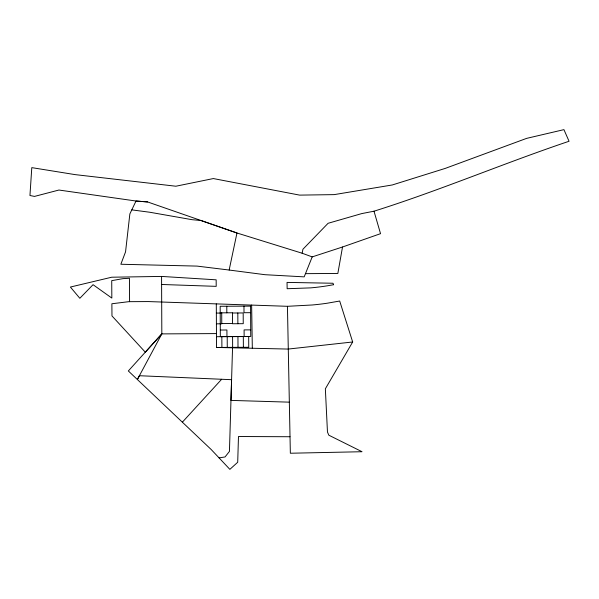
<?xml version="1.0" encoding="UTF-8"?>
<svg xmlns="http://www.w3.org/2000/svg" width="599" height="599" viewBox="0 0 599 599"><rect width="100%" height="100%" fill="white"/><g stroke="black" fill="none" stroke-linecap="round" stroke-linejoin="round"><path stroke-width="0.9" d="M232.547 347.817L230.959 400.402L289.272 402.154M342.523 246.998L312.199 256.896L302.143 253.227L302.937 249.229L328.087 223.292L361.744 213.596L374.001 211.2L380.537 233.67L342.523 246.998L337.843 273.444L305.46 273.661M147.534 201.938L136.018 201.017L129.856 213.933L125.558 251.835L120.856 264.249L197.049 266.098L229.147 270.037L236.972 232.996L147.526 201.923L136.018 201.024L58.927 190.033L34.51 196.412L29.95 195.506L31.792 167.63L74.987 174.601L175.859 186.222L213.349 178.562L299.642 195.117L334.212 194.623L392.308 184.964L445.244 168.401L526.611 138.376L563.936 129.639L569.05 141.259C503.572 163.317 439.921 190.46 374.001 211.2M312.199 256.896L304.18 276.865L265.013 274.701L229.147 270.037M216.456 333.591L161.827 333.89L137.373 379.504L139.41 375.723L231.588 379.691L229.439 451.406L225.052 456.947L219.084 457.891L211.162 449.497L128.336 370.953L161.827 333.89L161.573 276.424L111.728 277.21L70.39 287.048L79.839 298.287L93.047 284.69L111.833 298.07L111.728 280.654L122.982 278.64L129.444 278.273L129.579 301.679M352.669 341.984L325.354 388.811L327.466 432.021L328.829 435.196L362.036 451.721L290.35 453.233L287.438 306.306L312.214 304.988A247.35 247.35 0 0 0 327.316 303.199L339.693 301.027L352.669 341.984L288.149 349.067L216.531 347.45L216.299 303.895M161.827 333.89L145.302 352.175L111.968 315.92L111.878 303.76L128.74 301.679L148.455 301.574L287.438 306.306M182.425 422.115L221.652 379.264M220.207 312.85L232.449 312.783L232.509 323.745L243.246 323.685L243.187 312.948L232.449 313.007M250.622 312.685L244.003 312.723L243.973 306.149M216.344 313.09L221.712 313.06M221.772 323.58L232.509 323.52M216.404 323.827L221.772 323.804L221.712 312.843M220.305 330.034L226.916 329.997L226.954 336.563M250.711 329.869L244.1 329.899L244.13 336.473M216.471 336.713L248.682 336.541L248.742 347.278L216.531 347.45M289.998 436.738L238.477 436.521L237.706 462.256L229.866 469.361L219.084 457.891M161.61 284.48L216.202 286.352L216.164 279.823L161.573 276.424M131.787 209.875L149.698 212.233L192.047 219.683L201.024 220.522L236.972 232.996L302.143 253.227M251.64 305.078L252.321 348.259M243.314 336.571L243.374 347.308M237.818 312.978L237.878 323.715M237.945 336.601L238.005 347.338M232.577 336.631L232.637 347.368M227.208 336.66L227.268 347.398M226.789 306.246L226.826 312.813M221.84 336.683L221.9 347.427M333.606 284.705L327.578 285.768A231.91 231.91 0 0 1 310.716 287.872L287.146 288.725L287.041 282.406L332.992 283.245L333.606 284.705M250.584 306.119L220.177 306.276L220.335 336.601L250.749 336.436L250.584 306.119"/></g></svg>
